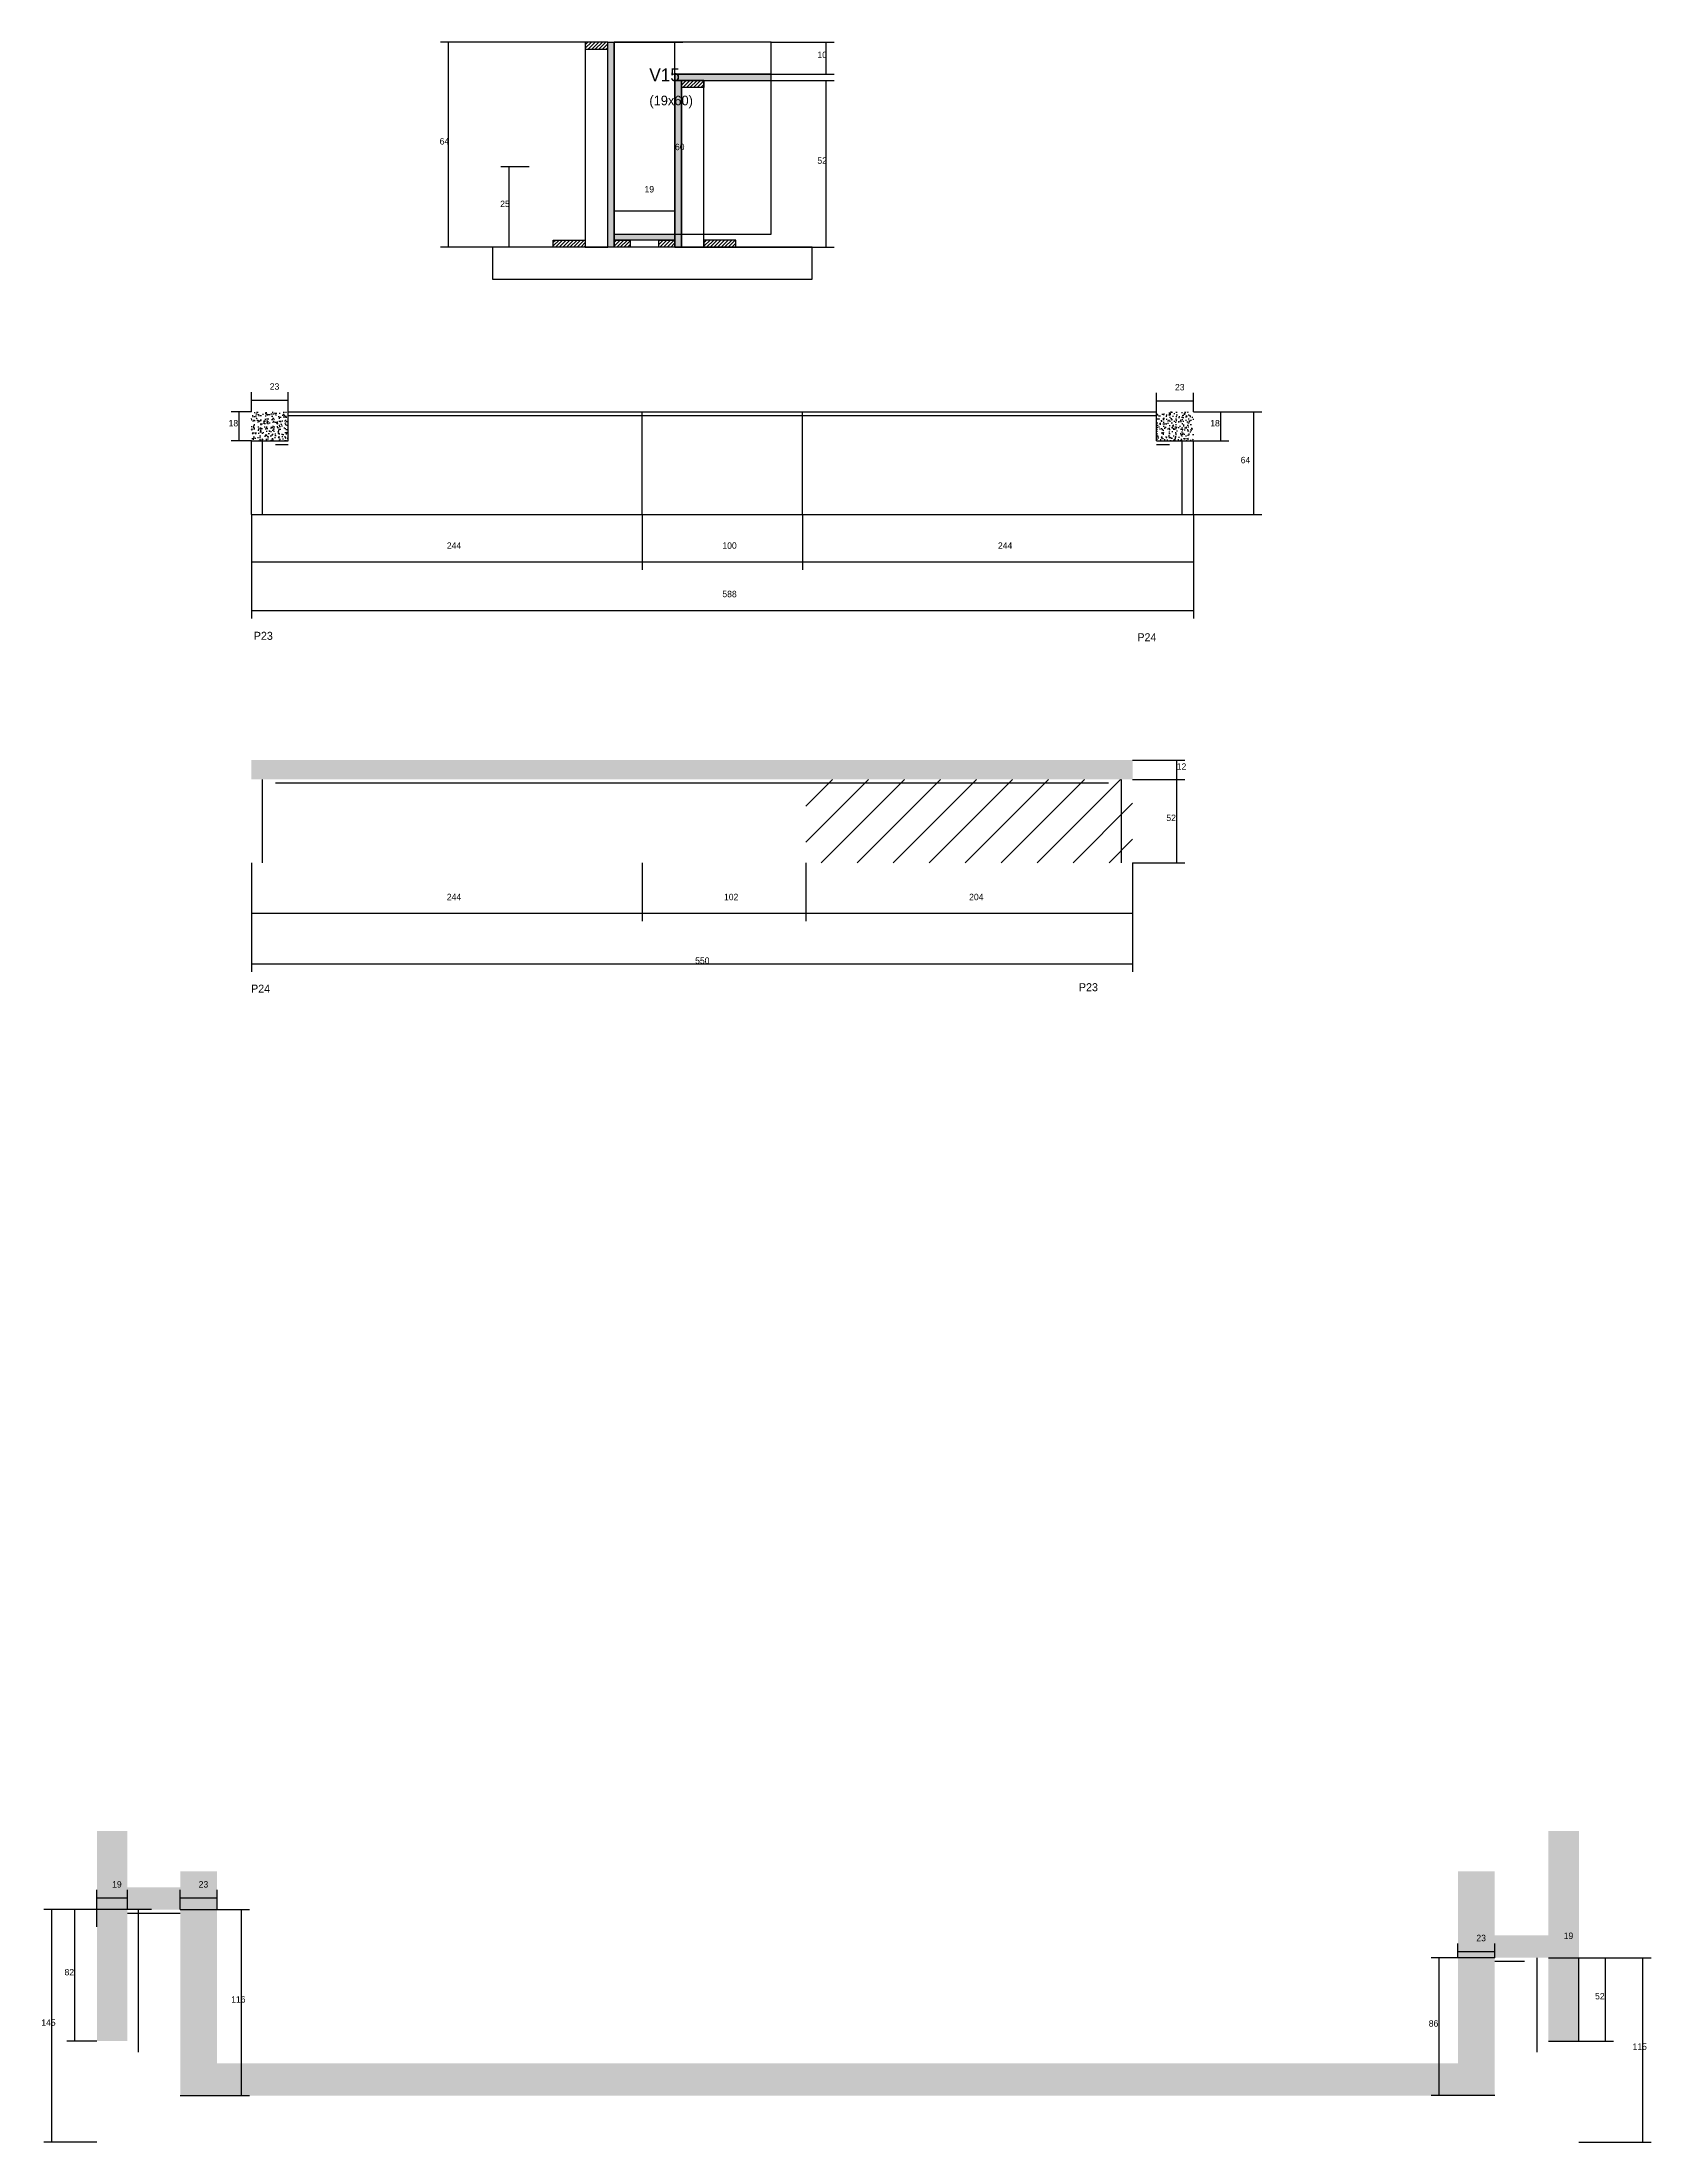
# Model space of a CAD drawing. Header units: metres. Extents: x -10353 to -7555, y 8505 to 9823.
# Drawn here: x -8559 to -7555, y 8505 to 9816 of the extents above; entities that cross this region are included whole.
import ezdxf

# ---------------------------------------------------------------- set-up
doc = ezdxf.new("R2010")
doc.units = ezdxf.units.M
for name, color, linetype in [('CONCRETO', 251, 'Continuous'), ('COTA', 241, 'Continuous'), ('Cota Seção (2x)', 4, 'Continuous'), ('Hachura', 253, 'Continuous'), ('Madeira', 126, 'Continuous'), ('NOMENCLATURA', 7, 'Continuous'), ('Painéis', 200, 'Continuous'), ('SARR_2.2x7', 40, 'Continuous'), ('Texto Seção', 7, 'Continuous')]:
    doc.layers.add(name, color=color, linetype=linetype)

msp = doc.modelspace()

# ---------------------------------------------------------------- hatches: boundary and pattern name
at = {"layer": 'COTA'}
h = msp.add_hatch(dxfattribs=at)
h.set_pattern_fill('AR-CONC', scale=0.03)
h.paths.add_polyline_path([(-8405.7, 9585.1), (-8428.7, 9585.1), (-8428.7, 9567.1), (-8405.7, 9567.1)])
h = msp.add_hatch(dxfattribs=at)
h.set_pattern_fill('AR-CONC', scale=0.03)
h.paths.add_polyline_path([(-7863.7, 9585.1), (-7863.7, 9567.1), (-7840.7, 9567.1), (-7840.7, 9585.1)])
h = msp.add_hatch(dxfattribs=at)
h.set_pattern_fill('AR-CONC', scale=0.03)
h.paths.add_polyline_path([(-8082.7, 9355.8), (-7878.7, 9355.8), (-7878.7, 9367.8), (-8428.7, 9367.8), (-8428.7, 9355.8)])
h = msp.add_hatch(dxfattribs=at)
h.set_pattern_fill('AR-CONC', scale=0.03)
h.paths.add_polyline_path([(-8450.1, 8554.4), (-8450.1, 8674.4), (-8473.1, 8674.4), (-8473.1, 8664.4), (-8506.1, 8664.4), (-8506.1, 8699.4), (-8525.1, 8699.4), (-8525.1, 8568.4), (-8506.1, 8568.4), (-8506.1, 8650.4), (-8473.1, 8650.4), (-8473.1, 8534.4), (-8450.1, 8534.4), (-7675.6, 8534.4), (-7652.6, 8534.4), (-7652.6, 8620.4), (-7619.1, 8620.4), (-7619.1, 8568.4), (-7600.1, 8568.4), (-7600.1, 8699.4), (-7619.1, 8699.4), (-7619.1, 8634.4), (-7652.6, 8634.4), (-7652.6, 8674.4), (-7675.6, 8674.4), (-7675.6, 8554.4)])
at = {"layer": 'Hachura'}
h = msp.add_hatch(dxfattribs=at)
h.set_pattern_fill('ANSI31', scale=0.5)
h.paths.add_polyline_path([(-8220.3, 9816), (-8220.3, 9811.6), (-8220.3, 9811.6), (-8206.3, 9811.6), (-8206.3, 9811.6), (-8206.3, 9816), (-8206.3, 9816), (-8220.3, 9816)])
h = msp.add_hatch(color=8, dxfattribs=at)
h.dxf.hatch_style = 1
h.paths.add_polyline_path([(-8206.3, 9816), (-8202.3, 9816), (-8202.3, 9816), (-8202.3, 9688), (-8202.3, 9688), (-8206.3, 9688), (-8206.3, 9688), (-8206.3, 9816)])
h = msp.add_hatch(color=8, dxfattribs=at)
h.dxf.hatch_style = 1
h.paths.add_polyline_path([(-8104.3, 9792), (-8104.3, 9796), (-8104.3, 9796), (-8164.3, 9796), (-8164.3, 9796), (-8164.3, 9792), (-8164.3, 9792), (-8104.3, 9792)])
h = msp.add_hatch(color=8, dxfattribs=at)
h.dxf.hatch_style = 1
h.paths.add_polyline_path([(-8160.3, 9792), (-8164.3, 9792), (-8164.3, 9792), (-8164.3, 9688), (-8164.3, 9688), (-8160.3, 9688), (-8160.3, 9688), (-8160.3, 9792)])
h = msp.add_hatch(dxfattribs=at)
h.set_pattern_fill('ANSI31', scale=0.5)
h.paths.add_polyline_path([(-8146.3, 9792), (-8146.3, 9787.6), (-8146.3, 9787.6), (-8160.3, 9787.6), (-8160.3, 9787.6), (-8160.3, 9792), (-8160.3, 9792), (-8146.3, 9792)])
h = msp.add_hatch(dxfattribs=at)
h.set_pattern_fill('ANSI31', scale=0.5)
h.paths.add_polyline_path([(-8240.3, 9688), (-8240.3, 9692.4), (-8240.3, 9692.4), (-8220.3, 9692.4), (-8220.3, 9692.4), (-8220.3, 9688), (-8220.3, 9688), (-8240.3, 9688)])
h = msp.add_hatch(color=8, dxfattribs=at)
h.dxf.hatch_style = 1
h.paths.add_polyline_path([(-8202.3, 9692.4), (-8202.3, 9696), (-8202.3, 9696), (-8164.3, 9696), (-8164.3, 9696), (-8164.3, 9692.4), (-8164.3, 9692.4), (-8202.3, 9692.4)])
h = msp.add_hatch(dxfattribs=at)
h.set_pattern_fill('ANSI31', scale=0.5)
h.paths.add_polyline_path([(-8202.3, 9688), (-8202.3, 9692.4), (-8202.3, 9692.4), (-8192.3, 9692.4), (-8192.3, 9692.4), (-8192.3, 9688), (-8192.3, 9688), (-8202.3, 9688)])
h = msp.add_hatch(dxfattribs=at)
h.set_pattern_fill('ANSI31', scale=0.5)
h.paths.add_polyline_path([(-8174.3, 9688), (-8174.3, 9692.4), (-8174.3, 9692.4), (-8164.3, 9692.4), (-8164.3, 9692.4), (-8164.3, 9688), (-8164.3, 9688), (-8174.3, 9688)])
h = msp.add_hatch(dxfattribs=at)
h.set_pattern_fill('ANSI31', scale=0.5)
h.paths.add_polyline_path([(-8126.3, 9688), (-8126.3, 9692.4), (-8126.3, 9692.4), (-8146.3, 9692.4), (-8146.3, 9692.4), (-8146.3, 9688), (-8146.3, 9688), (-8126.3, 9688)])
h = msp.add_hatch(dxfattribs=at)
h.set_pattern_fill('ANSI31', scale=5)
h.paths.add_polyline_path([(-8082.7, 9355.8), (-8082.7, 9303.8), (-7878.7, 9303.8), (-7878.7, 9355.8)])

# ---------------------------------------------------------------- linework, layer by layer
at = {"layer": 'CONCRETO'}
for points in [[(-8104.3, 9796), (-8104.3, 9816), (-8202.3, 9816), (-8202.3, 9816), (-8202.3, 9816), (-8202.3, 9696), (-8164.3, 9696), (-8164.3, 9786), (-8164.3, 9796)], [(-8202.3, 9696), (-8104.3, 9696), (-8104.3, 9816), (-8202.3, 9816)]]:
    msp.add_lwpolyline(points, close=True, dxfattribs=at)
at = {"layer": 'COTA'}
for p, q in [((-8220.3, 9816), (-8310.7, 9816)), ((-8305.7, 9688), (-8305.7, 9816)), ((-8104.3, 9816), (-8064.9, 9816)), ((-8069.9, 9796), (-8069.9, 9816)), ((-8146.3, 9792), (-8064.9, 9792)), ((-8104.3, 9796), (-8064.9, 9796)), ((-8069.9, 9688), (-8069.9, 9792)), ((-8255.3, 9738), (-8272.9, 9738)), ((-8267.9, 9688), (-8267.9, 9738)), ((-8240.3, 9688), (-8310.7, 9688)), ((-8248.4, 9688), (-8272.9, 9688)), ((-8126.3, 9688), (-8064.9, 9688)), ((-8428.7, 9585.1), (-8428.7, 9597.5)), ((-8405.7, 9585.1), (-8405.7, 9597.5)), ((-7863.7, 9585.1), (-7863.7, 9597.1)), ((-7840.7, 9585.1), (-7840.7, 9597.1)), ((-8428.7, 9585.1), (-8441.4, 9585.1)), ((-8436.4, 9567.1), (-8436.4, 9585.1)), ((-8428.7, 9592.5), (-8405.7, 9592.5)), ((-7863.7, 9592.1), (-7840.7, 9592.1)), ((-7840.7, 9585.1), (-7798.1, 9585.1)), ((-7840.7, 9585.1), (-7818.7, 9585.1)), ((-7823.7, 9567.1), (-7823.7, 9585.1)), ((-7803.1, 9521.1), (-7803.1, 9585.1)), ((-8428.7, 9567.1), (-8441.4, 9567.1)), ((-7840.7, 9567.1), (-7818.7, 9567.1)), ((-8428.7, 9521.1), (-8428.7, 9486.6)), ((-8428.7, 9521.1), (-8428.7, 9456.3)), ((-8184.7, 9521.1), (-8184.7, 9486.6)), ((-8184.7, 9521.1), (-8184.7, 9486.6)), ((-8084.7, 9521.1), (-8084.7, 9486.6)), ((-8084.7, 9521.1), (-8084.7, 9486.6)), ((-7840.7, 9521.1), (-7840.7, 9486.6)), ((-7840.7, 9521.1), (-7798.1, 9521.1)), ((-7840.7, 9521.1), (-7840.7, 9456.3)), ((-8428.7, 9491.6), (-8184.7, 9491.6)), ((-8184.7, 9491.6), (-8084.7, 9491.6)), ((-8084.7, 9491.6), (-7840.7, 9491.6)), ((-8428.7, 9461.3), (-7840.7, 9461.3)), ((-7878.7, 9367.8), (-7846.1, 9367.8)), ((-7851.1, 9355.8), (-7851.1, 9367.8)), ((-7878.7, 9355.8), (-7846.1, 9355.8)), ((-7878.7, 9355.8), (-7846.1, 9355.8)), ((-7851.1, 9303.8), (-7851.1, 9355.8)), ((-8428.7, 9303.8), (-8428.7, 9235.7)), ((-8428.7, 9303.8), (-8428.7, 9267.3)), ((-8184.7, 9303.8), (-8184.7, 9267.3)), ((-8184.7, 9303.8), (-8184.7, 9267.3)), ((-8082.7, 9303.8), (-8082.7, 9267.3)), ((-8082.7, 9303.8), (-8082.7, 9267.3)), ((-7878.7, 9303.8), (-7878.7, 9267.3)), ((-7878.7, 9303.8), (-7878.7, 9235.7)), ((-7878.7, 9303.8), (-7846.1, 9303.8)), ((-8428.7, 9272.3), (-8184.7, 9272.3)), ((-8184.7, 9272.3), (-8082.7, 9272.3)), ((-8082.7, 9272.3), (-7878.7, 9272.3)), ((-8428.7, 9240.7), (-7878.7, 9240.7)), ((-8491.1, 8650.4), (-8558.3, 8650.4)), ((-8553.3, 8505.4), (-8553.3, 8650.4)), ((-8508.5, 8650.4), (-8543.8, 8650.4)), ((-8538.8, 8568.4), (-8538.8, 8650.4)), ((-8525.1, 8639.6), (-8525.1, 8662.7)), ((-8525.1, 8657.7), (-8506.1, 8657.7)), ((-8506.1, 8650.4), (-8506.1, 8662.7)), ((-8473.1, 8650.4), (-8473.1, 8662.7)), ((-8473.1, 8657.7), (-8450.1, 8657.7)), ((-8473.1, 8650.4), (-8429.8, 8650.4)), ((-8450.1, 8650.4), (-8450.1, 8662.7)), ((-8434.8, 8534.4), (-8434.8, 8650.4)), ((-7675.6, 8620.4), (-7675.6, 8629.2)), ((-7675.6, 8624.2), (-7652.6, 8624.2)), ((-7652.6, 8620.4), (-7652.6, 8629.2)), ((-7652.6, 8620.4), (-7692.3, 8620.4)), ((-7687.3, 8534.4), (-7687.3, 8620.4)), ((-7619.1, 8620.4), (-7578.5, 8620.4)), ((-7619.1, 8620.4), (-7595.1, 8620.4)), ((-7619.1, 8620.4), (-7555.1, 8620.4)), ((-7600.1, 8568.4), (-7600.1, 8620.4)), ((-7583.5, 8568.4), (-7583.5, 8620.4)), ((-7560.1, 8505.4), (-7560.1, 8620.4)), ((-8525.1, 8568.4), (-8543.8, 8568.4)), ((-7619.1, 8568.4), (-7578.5, 8568.4)), ((-7600.1, 8568.4), (-7595.1, 8568.4)), ((-8473.1, 8534.4), (-8429.8, 8534.4)), ((-7652.6, 8534.4), (-7692.3, 8534.4)), ((-8525.1, 8505.4), (-8558.3, 8505.4)), ((-7600.1, 8505.4), (-7555.1, 8505.4))]:
    msp.add_line(p, q, dxfattribs=at)
at = {"layer": 'Cota Seção (2x)'}
for p, q in [((-8202.3, 9816), (-8159.3, 9816)), ((-8164.3, 9696), (-8164.3, 9816)), ((-8202.3, 9696), (-8202.3, 9715.6)), ((-8164.3, 9696), (-8164.3, 9715.6)), ((-8202.3, 9710.6), (-8164.3, 9710.6)), ((-8202.3, 9696), (-8159.3, 9696))]:
    msp.add_line(p, q, dxfattribs=at)
at = {"layer": 'Madeira'}
for points in [[(-8220.3, 9816), (-8220.3, 9811.6), (-8206.3, 9811.6), (-8206.3, 9816)], [(-8220.3, 9688), (-8206.3, 9688), (-8206.3, 9816), (-8220.3, 9816)], [(-8146.3, 9792), (-8146.3, 9787.6), (-8160.3, 9787.6), (-8160.3, 9792)], [(-8146.3, 9792), (-8160.3, 9792), (-8160.3, 9688), (-8146.3, 9688)], [(-8278.2, 9668), (-8078.6, 9668), (-8078.6, 9688), (-8278.2, 9688)], [(-8240.3, 9688), (-8240.3, 9692.4), (-8220.3, 9692.4), (-8220.3, 9688)], [(-8202.3, 9688), (-8202.3, 9692.4), (-8192.3, 9692.4), (-8192.3, 9688)], [(-8174.3, 9688), (-8174.3, 9692.4), (-8164.3, 9692.4), (-8164.3, 9688)], [(-8126.3, 9688), (-8126.3, 9692.4), (-8146.3, 9692.4), (-8146.3, 9688)]]:
    msp.add_lwpolyline(points, close=True, dxfattribs=at)
at = {"layer": 'Painéis'}
for p, q in [((-8202.3, 9688), (-8202.3, 9816)), ((-8164.3, 9796), (-8104.3, 9796)), ((-8164.3, 9792), (-8164.3, 9796)), ((-8164.3, 9688), (-8164.3, 9792)), ((-8104.3, 9792), (-8104.3, 9796)), ((-8202.3, 9696), (-8164.3, 9696)), ((-8202.3, 9692.4), (-8202.3, 9696)), ((-8164.3, 9692.4), (-8164.3, 9696)), ((-8405.7, 9585.1), (-7863.7, 9585.1)), ((-8405.7, 9567.1), (-8405.7, 9585.1)), ((-8184.7, 9521.1), (-8184.7, 9585.1)), ((-8084.7, 9521.1), (-8084.7, 9585.1)), ((-7863.7, 9567.1), (-7863.7, 9585.1)), ((-8428.7, 9567.1), (-8405.7, 9567.1)), ((-8428.7, 9521.1), (-8428.7, 9567.1)), ((-7863.7, 9567.1), (-7840.7, 9567.1)), ((-7840.7, 9521.1), (-7840.7, 9567.1)), ((-8428.7, 9521.1), (-7840.7, 9521.1))]:
    msp.add_line(p, q, dxfattribs=at)
for points in [[(-8206.3, 9816), (-8202.3, 9816), (-8202.3, 9688), (-8206.3, 9688)], [(-8104.3, 9792), (-8104.3, 9796), (-8164.3, 9796), (-8164.3, 9792)], [(-8160.3, 9792), (-8164.3, 9792), (-8164.3, 9688), (-8160.3, 9688)], [(-8202.3, 9692.4), (-8202.3, 9696), (-8164.3, 9696), (-8164.3, 9692.4)]]:
    msp.add_lwpolyline(points, close=True, dxfattribs=at)
at = {"layer": 'SARR_2.2x7'}
for p, q in [((-8405.7, 9582.9), (-8184.7, 9582.9)), ((-8184.7, 9582.9), (-8084.7, 9582.9)), ((-8084.7, 9582.9), (-7863.7, 9582.9)), ((-8421.7, 9521.1), (-8421.7, 9567.1)), ((-8413.7, 9564.9), (-8405.7, 9564.9)), ((-7863.7, 9564.9), (-7855.7, 9564.9)), ((-7847.7, 9521.1), (-7847.7, 9567.1)), ((-8421.7, 9303.8), (-8421.7, 9355.8)), ((-8413.7, 9353.6), (-8184.7, 9353.6)), ((-8184.7, 9353.6), (-8082.7, 9353.6)), ((-8082.7, 9353.6), (-7893.7, 9353.6)), ((-7885.7, 9303.8), (-7885.7, 9355.8)), ((-8499.1, 8561.4), (-8499.1, 8650.4)), ((-8506.1, 8648.2), (-8473.1, 8648.2)), ((-7652.6, 8618.2), (-7634.1, 8618.2)), ((-7626.1, 8561.4), (-7626.1, 8620.4))]:
    msp.add_line(p, q, dxfattribs=at)

# ---------------------------------------------------------------- texts
at = {"layer": 'COTA'}
for s, p in [('10', (-8075.4, 9806)), ('64', (-8311.2, 9752)), ('52', (-8075.4, 9740)), ('25', (-8273.4, 9713)), ('23', (-8417.2, 9599)), ('23', (-7852.2, 9598.6)), ('18', (-8442.9, 9576.1)), ('18', (-7830.2, 9576.1)), ('64', (-7811.2, 9553.1)), ('244', (-8306.7, 9499.7)), ('100', (-8134.7, 9499.7)), ('244', (-7962.7, 9499.7)), ('588', (-8134.7, 9469.5)), ('12', (-7851.1, 9361.8)), ('52', (-7857.6, 9329.8)), ('244', (-8306.7, 9280.4)), ('102', (-8133.7, 9280.4)), ('204', (-7980.7, 9280.4)), ('550', (-8151.7, 9240.7)), ('19', (-8515.6, 8664.2)), ('23', (-8461.6, 8664.2)), ('23', (-7664.1, 8630.7)), ('19', (-7609.6, 8632.1)), ('82', (-8545.3, 8609.4)), ('52', (-7590, 8594.4)), ('116', (-8441.3, 8592.4)), ('145', (-8559.8, 8577.9)), ('86', (-7693.8, 8577.4)), ('115', (-7566.6, 8562.9))]:
    msp.add_text(s, height=4, dxfattribs=at).set_placement(p)
at = {"layer": 'Cota Seção (2x)'}
for s, p in [('60', (-8164.3, 9748.5)), ('19', (-8183.3, 9722.1))]:
    msp.add_text(s, height=4, dxfattribs=at).set_placement(p)
at = {"layer": 'NOMENCLATURA'}
for s, p in [('P23', (-8427.2, 9442.9)), ('P24', (-7875.7, 9442)), ('P24', (-8428.9, 9222.7)), ('P23', (-7912.2, 9223.6))]:
    msp.add_text(s, height=5, dxfattribs=at).set_placement(p)
at = {"layer": 'Texto Seção'}
for s, height, p in [('V15', 8, (-8180.3, 9791.5)), ('(19x60)', 6, (-8180.3, 9776.5))]:
    msp.add_text(s, height=height, dxfattribs=at).set_placement(p)

doc.saveas('drawing.dxf')
